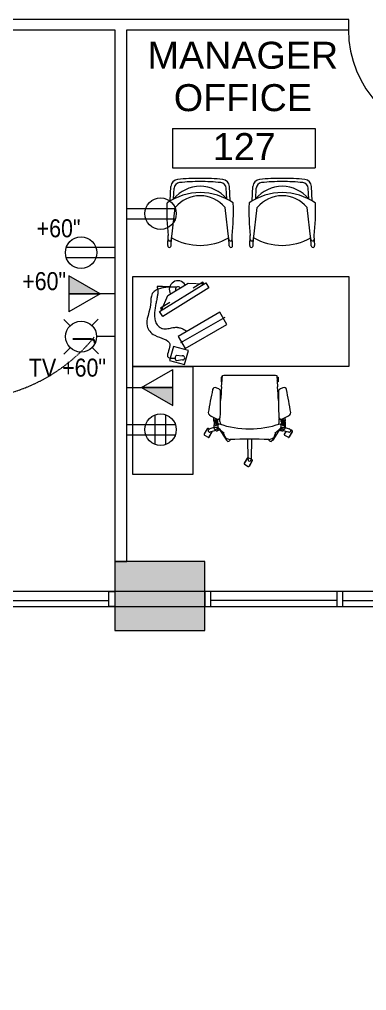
# Model space of a CAD drawing. Header units: inches. Extents: x 936 to 2811, y -567 to 495.
# Drawn here: x 1668.9 to 1784.7, y -567.4 to -243.7 of the extents above; entities that cross this region are included whole.
import ezdxf

# ---------------------------------------------------------------- set-up
doc = ezdxf.new("R2010")
doc.units = ezdxf.units.IN
doc.header["$MEASUREMENT"] = 0
doc.linetypes.add('Hidden 1_8_', pattern=[0.1875, 0.125, -0.0625])
for name, color, linetype, lineweight in [('1900 Gallows 2nd Floor_For Revit_dwg', 8, 'Continuous', 9), ('A-ANNO-NOTE', 131, 'Continuous', 20), ('A-AREA-IDEN', 2, 'Continuous', 20), ('A-DETL-GENF', 92, 'Continuous', 9), ('A-DETL-HDLN', 90, 'Hidden 1_8_', 9), ('A-DETL-MEDM', 33, 'Continuous', 9), ('A-DOOR', 31, 'Continuous', 13), ('A-Glaz-Exst', 7, 'Continuous', 9), ('A-WALL', 113, 'Continuous', 50), ('A-Wall-Exst', 7, 'Continuous', 9), ('E-COMM-IDEN', 2, 'Continuous', 9), ('E-ELEC-FIXT-IDEN', 2, 'Continuous', 9), ('I-FURN', 30, 'Continuous', 9), ('I-WALL', 2, 'Continuous', 13)]:
    doc.layers.add(name, color=color, linetype=linetype, lineweight=lineweight)
doc.styles.add('Arial', font='arial.ttf', dxfattribs={"height": 9})
doc.styles.add('Arial_2', font='arial.ttf', dxfattribs={"width": 0.85, "height": 6})
doc.styles.add('Tahoma', font='tahoma.ttf', dxfattribs={"height": 6})

# ---------------------------------------------------------------- blocks, each defined once
blk = doc.blocks.new('Office Desk Groups - Office Desk 1-1538151-New Construction - Tel_Data_Elec Plan')
at = {"layer": 'I-FURN'}
for p, q in [((-23.56, 55.25), (-23.31, 60.03)), ((-22.4, 55.89), (-22.21, 59.45)), ((-4.68, 55.89), (-4.87, 59.45)), ((-3.52, 55.25), (-3.77, 60.03)), ((3.82, 55.25), (4.07, 60.03)), ((4.98, 55.89), (5.16, 59.45)), ((22.7, 55.89), (22.51, 59.45)), ((23.85, 55.25), (23.61, 60.03)), ((-23.13, 42.4), (-21.88, 53.04)), ((-3.95, 42.4), (-5.2, 53.04)), ((4.25, 42.4), (5.5, 53.04)), ((23.42, 42.4), (22.17, 53.04)), ((-24.36, 40.36), (-24.19, 43.67)), ((-23.24, 40.3), (-23.1, 43)), ((-3.84, 40.3), (-3.98, 43)), ((-2.72, 40.36), (-2.89, 43.67)), ((3.02, 40.36), (3.19, 43.67)), ((4.14, 40.3), (4.28, 43)), ((23.53, 40.3), (23.39, 43)), ((24.66, 40.36), (24.48, 43.67)), ((-36, 0), (-36, 30)), ((-36, 30), (36, 30)), ((36, 30), (36, 0)), ((-27.08, 18.43), (-11.65, 27.96)), ((-10.6, 26.26), (-26.03, 16.73)), ((-24.3, 23.68), (-17.59, 27.82)), ((-17.59, 27.82), (-12.31, 27.55)), ((-12.69, 28.17), (-15.87, 26.21)), ((-12.31, 27.55), (-12.69, 28.17)), ((-11.65, 27.96), (-10.6, 26.26)), ((-26.42, 18.84), (-24.3, 23.68)), ((-23.63, 21.42), (-26.8, 19.46)), ((-26.8, 19.46), (-26.42, 18.84)), ((-26.03, 16.73), (-27.08, 18.43)), ((-7, 18.11), (-20.86, 10.1)), ((-5.33, 16.35), (-20.07, 7.94)), ((-4.67, 14.07), (-7, 18.11)), ((-18.53, 6.07), (-4.67, 14.07)), ((-20.86, 10.1), (-18.53, 6.07)), ((-22.48, 6.72), (-23.75, 2.08)), ((-17.45, 5.34), (-22.48, 6.72)), ((-21.46, 3.8), (-19.5, 3.62)), ((-18.72, 0.7), (-17.45, 5.34)), ((-36, -36), (-36, 0)), ((-36, 0), (-16, 0)), ((36, 0), (-36, 0)), ((-23.75, 2.08), (-18.72, 0.7)), ((-19.46, 2.22), (-21.4, 1.92)), ((-16, 0), (-16, -36)), ((-6.4, -6.79), (-6.13, -3)), ((-6.13, -3), (-5.67, -2.87)), ((-5.67, -2.87), (11.55, -2.87)), ((11.55, -2.87), (12.01, -3)), ((12.01, -3), (12.28, -6.79)), ((-6.56, -3.46), (-6.56, -5.03)), ((-6.41, -3.46), (-6.56, -3.46)), ((-6.56, -5.03), (-6.41, -5.03)), ((-6.41, -5.03), (-6.41, -3.46)), ((12.28, -5.03), (12.28, -3.46)), ((12.28, -3.46), (12.44, -3.46)), ((12.44, -5.03), (12.28, -5.03)), ((12.44, -3.46), (12.44, -5.03)), ((-9.01, -18.07), (-8.99, -16.92)), ((-8.91, -18.55), (-8.94, -20.36)), ((-8.87, -19.4), (-8.53, -19.4)), ((-8.86, -20.33), (-8.87, -19.4)), ((-8.57, -18.91), (-8.56, -17.65)), ((-8.53, -19.67), (-8.53, -17.7)), ((-8.07, -17.73), (-8.07, -19.67)), ((-8.07, -19.39), (-7.53, -19.39)), ((-8.04, -18.93), (-8.06, -17.7)), ((-7.74, -18.63), (-7.75, -19.39)), ((-7.63, -18.4), (-7.61, -18.07)), ((-7.61, -18.07), (-7.62, -17.56)), ((-6.98, -18.3), (-6.99, -17.3)), ((12.86, -18.3), (12.87, -17.3)), ((13.95, -19.39), (13.41, -19.39)), ((13.49, -18.07), (13.5, -17.56)), ((13.5, -18.4), (13.49, -18.07)), ((13.61, -18.63), (13.62, -19.39)), ((13.91, -18.93), (13.93, -17.7)), ((13.95, -17.73), (13.95, -19.67)), ((14.4, -19.67), (14.4, -17.7)), ((14.74, -19.4), (14.4, -19.4)), ((14.44, -18.91), (14.44, -17.65)), ((14.73, -20.33), (14.74, -19.4)), ((14.78, -18.55), (14.81, -20.36)), ((14.88, -18.07), (14.87, -16.92)), ((-11.16, -20.71), (-12.22, -22.54)), ((-11.24, -20.77), (-12.2, -22.44)), ((-12.2, -22.44), (-12.17, -22.46)), ((-11.2, -20.79), (-11.24, -20.77)), ((-10.51, -20.85), (-10.88, -20.63)), ((-10.58, -23.49), (-9.52, -21.65)), ((-10.5, -23.43), (-9.53, -21.75)), ((-8.94, -20.28), (-10.29, -20.75)), ((-8.31, -21.25), (-9.97, -21.75)), ((-9.53, -21.75), (-9.57, -21.73)), ((-7.56, -20.33), (-8.86, -20.33)), ((-8.16, -21.4), (-8.77, -20.78)), ((-8.07, -19.67), (-8.53, -19.67)), ((-6.97, -21.15), (-7.88, -21.44)), ((-7.34, -20.57), (-7.32, -20.61)), ((-7.32, -20.61), (-4.77, -24.49)), ((13.2, -20.61), (10.65, -24.49)), ((12.84, -21.15), (13.75, -21.44)), ((13.22, -20.57), (13.2, -20.61)), ((13.44, -20.33), (14.73, -20.33)), ((13.95, -19.67), (14.4, -19.67)), ((14.03, -21.4), (14.64, -20.78)), ((14.19, -21.25), (15.84, -21.75)), ((15.11, -21.53), (14.53, -22.54)), ((15.08, -21.51), (14.54, -22.44)), ((14.54, -22.44), (14.58, -22.46)), ((14.81, -20.28), (16.17, -20.75)), ((16.16, -23.49), (17.22, -21.65)), ((16.25, -23.43), (17.21, -21.75)), ((17.15, -21.38), (16.69, -21.11)), ((17.21, -21.75), (17.18, -21.73)), ((-12.14, -22.82), (-10.85, -23.56)), ((-10.53, -23.41), (-10.5, -23.43)), ((-4.77, -24.49), (-4.26, -24.91)), ((2.28, -24.2), (2.42, -30.74)), ((3.6, -24.2), (3.46, -30.74)), ((10.65, -24.49), (10.13, -24.91)), ((14.6, -22.82), (15.89, -23.56)), ((16.21, -23.41), (16.25, -23.43)), ((2.22, -30.42), (1.16, -32.26)), ((2.13, -30.49), (1.17, -32.16)), ((1.17, -32.16), (1.2, -32.18)), ((2.17, -30.51), (2.13, -30.49)), ((3.45, -30.9), (2.49, -30.35)), ((2.79, -33.2), (3.85, -31.37)), ((2.87, -33.14), (3.84, -31.47)), ((3.78, -31.09), (3.45, -30.9)), ((3.84, -31.47), (3.8, -31.45)), ((1.23, -32.53), (2.52, -33.28)), ((2.84, -33.12), (2.87, -33.14)), ((-16, -36), (-36, -36))]:
    blk.add_line(p, q, dxfattribs=at)
for centre, radius, start, end in [((-20.81, 59.91), 2.5, 95.7855, 177.0222), ((-13.44, -12.82), 75.59, 90.0715, 95.7855), ((-13.44, -7.53), 69.22, 90.0781, 95.7809), ((-13.63, -12.82), 75.59, 84.2145, 89.9285), ((-13.63, -7.53), 69.22, 84.2191, 89.9219), ((-6.27, 59.91), 2.5, 2.9778, 84.2145), ((6.56, 59.91), 2.5, 95.7855, 177.0222), ((13.93, -12.82), 75.59, 90.0715, 95.7855), ((13.93, -7.53), 69.22, 90.0781, 95.7809), ((13.74, -12.82), 75.59, 84.2145, 89.9285), ((13.74, -7.53), 69.22, 84.2191, 89.9219), ((21.11, 59.91), 2.5, 2.9778, 84.2145), ((-13.4, 48.43), 11.69, 90.6619, 140.3256), ((-20.22, 59.35), 2, 95.7809, 177.0222), ((-13.67, 48.43), 11.69, 39.6744, 89.3381), ((-6.86, 59.35), 2, 2.9778, 84.2191), ((13.97, 48.43), 11.69, 90.6619, 140.3256), ((7.16, 59.35), 2, 95.7809, 177.0222), ((13.7, 48.43), 11.69, 39.6744, 89.3381), ((20.51, 59.35), 2, 2.9778, 84.2191), ((-13.34, 38.03), 20.02, 90.5794, 124.033), ((-13.53, 46.09), 10.88, 90.062, 139.8613), ((-13.74, 38.03), 20.02, 55.967, 89.4206), ((-13.55, 46.09), 10.88, 40.1387, 89.938), ((14.04, 38.03), 20.02, 90.5794, 124.033), ((13.85, 46.09), 10.88, 90.062, 139.8613), ((13.63, 38.03), 20.02, 55.967, 89.4206), ((13.82, 46.09), 10.88, 40.1387, 89.938), ((47.43, 51.82), 72.08, 177.8327, 186.4897), ((-24.47, 54.52), 0.125, 124.033, 169.3136), ((-21.75, 53.03), 0.125, 139.8613, 173.5991), ((-5.33, 53.03), 0.125, 6.4009, 40.1387), ((-74.51, 51.82), 72.08, 353.5103, 2.1673), ((-2.6, 54.52), 0.125, 10.6864, 55.967), ((74.81, 51.82), 72.08, 177.8327, 186.4897), ((2.9, 54.52), 0.125, 124.033, 169.3136), ((5.62, 53.03), 0.125, 139.8613, 173.5991), ((22.05, 53.03), 0.125, 6.4009, 40.1387), ((-47.14, 51.82), 72.08, 353.5103, 2.1673), ((24.77, 54.52), 0.125, 10.6864, 55.967), ((-23.69, 42.45), 0.572, 198.7236, 4.1159), ((-13.54, 59.54), 19.11, 240.1223, 299.8777), ((-3.39, 42.44), 0.567, 175.1159, 345.0567), ((3.68, 42.45), 0.572, 198.7236, 4.1159), ((13.84, 59.54), 19.11, 240.1223, 299.8777), ((23.98, 42.44), 0.567, 175.1159, 345.0567), ((-23.8, 40.33), 0.562, 177.0222, 357.0222), ((-3.28, 40.33), 0.562, 182.9778, 2.9778), ((3.58, 40.33), 0.562, 177.0222, 357.0222), ((24.09, 40.33), 0.563, 182.9778, 2.9778), ((-20.94, 25.75), 2.88, 31.6963, 211.6963), ((-20.94, 25.75), 0.885, 31.6963, 211.6963), ((-20.73, 2.88), 1.17, 128.486, 235.1753), ((-19.4, 2.93), 0.703, 265.6338, 98.0275), ((-5.85, -3.28), 0.589, 197.5488, 234.8938), ((-5.85, -5.21), 0.589, 134.4881, 162.4512), ((11.72, -3.28), 0.589, 305.1062, 342.4512), ((11.72, -5.21), 0.589, 17.5488, 45.5119), ((163.02, -43.86), 176.17, 168.1379, 170.6784), ((-8.54, -7.83), 0.859, 67.1573, 167.8576), ((-12.14, -16.39), 10.15, 60.0767, 67.2087), ((-7.38, -8.13), 0.615, 1.1809, 60.0767), ((-162.31, -11.32), 155.58, 357.9527, 1.1809), ((258.68, -28.75), 265.99, 175.2633, 176.2298), ((-252.8, -28.75), 265.99, 3.7702, 4.7367), ((168.19, -11.32), 155.58, 178.8191, 182.0473), ((13.26, -8.13), 0.615, 119.9233, 178.8191), ((18.01, -16.39), 10.15, 112.7913, 119.9233), ((14.42, -7.83), 0.859, 11.5789, 112.8427), ((-157.15, -43.86), 176.17, 9.3216, 11.8593), ((-10.08, -15.44), 0.749, 170.9769, 238.4268), ((4.23, 7.95), 28.17, 238.5433, 244.6019), ((1.64, 7.95), 28.17, 295.3981, 301.4503), ((15.95, -15.44), 0.749, 301.3338, 9.0231), ((-8.12, -18.14), 0.887, 175.1633, 239.8143), ((-8.27, -17.21), 0.533, 236.2491, 293.0328), ((-8.27, -17.27), 0.5, 238.5326, 292.9427), ((-8.55, -18.11), 0.971, 302.0505, 342.3775), ((-7.54, -16.85), 0.711, 244.5158, 357.9527), ((-6.62, -19.89), 1.04, 126.1361, 211.8602), ((2.94, 10.67), 31.42, 251.1164, 288.8836), ((-5.15, -18.21), 1.84, 182.7113, 213.401), ((11.03, -18.21), 1.84, 326.599, 357.2887), ((13.42, -16.85), 0.711, 182.0473, 295.4842), ((12.49, -19.89), 1.04, 328.1398, 53.8639), ((14.43, -18.11), 0.971, 197.6225, 237.9495), ((14.14, -17.21), 0.533, 246.9672, 303.7509), ((14.14, -17.27), 0.5, 247.0573, 301.4674), ((14, -18.14), 0.887, 300.1857, 4.8367), ((-12.04, -22.64), 0.2, 150, 240.168), ((-10.98, -20.81), 0.2, 60.112, 150), ((-10.43, -21.35), 0.445, 153.9362, 242.1792), ((-10.31, -21.41), 0.583, 123.6493, 153.9089), ((-10.37, -21.23), 0.583, 242.1792, 272.5752), ((-9.79, -22.2), 1.53, 109.2073, 123.5876), ((-10.41, -20.28), 1.53, 272.498, 286.7927), ((-9.69, -21.55), 0.2, 330.1295, 344.8673), ((-8.34, -20.37), 0.593, 179.0883, 275.9781), ((-8.42, -20.31), 0.657, 282.0358, 358.6793), ((-7.98, -21.13), 0.323, 235.5284, 330.3379), ((-8.44, -20.75), 0.922, 323.5318, 350.3393), ((-8.76, -20.66), 1.25, 349.0811, 13.6231), ((-10.83, -25.13), 5.75, 42.5052, 54.6291), ((-2.8, -17.21), 5.54, 226.82, 238.9813), ((-20.88, -22.9), 15.26, 1.4313, 3.5527), ((-3.38, -22.1), 2.29, 190.6082, 225.4023), ((9.26, -22.1), 2.29, 314.5977, 349.3918), ((26.76, -22.9), 15.26, 176.4473, 178.5687), ((8.67, -17.21), 5.54, 301.0187, 313.18), ((16.71, -25.13), 5.75, 125.3709, 137.4948), ((14.63, -20.66), 1.25, 166.3769, 190.9189), ((14.31, -20.75), 0.922, 189.6607, 216.4682), ((13.85, -21.13), 0.323, 209.6621, 304.4716), ((14.29, -20.31), 0.657, 181.3207, 257.9642), ((14.22, -20.37), 0.593, 264.0219, 0.9117), ((14.7, -22.64), 0.2, 150, 240.1121), ((16.29, -20.28), 1.53, 253.2073, 267.502), ((15.66, -22.2), 1.53, 56.4886, 70.7927), ((16.25, -21.23), 0.583, 267.4248, 297.8208), ((16.19, -21.41), 0.583, 26.0911, 56.5503), ((16.31, -21.35), 0.445, 297.8208, 26.0638), ((17.05, -21.55), 0.2, 329.7906, 60), ((-10.75, -23.39), 0.2, 240, 330), ((-3.26, -21.43), 2.87, 232.9914, 264.295), ((-4.41, -23.8), 1.12, 277.9248, 334.3781), ((2.94, -269.32), 245.12, 88.4848, 91.5152), ((10.28, -23.8), 1.12, 205.6219, 262.0752), ((9.13, -21.43), 2.87, 275.705, 307.0086), ((15.99, -23.39), 0.2, 240, 330), ((1.33, -32.36), 0.2, 150, 240), ((2.39, -30.52), 0.2, 84.765, 150.1534), ((2.39, -30.52), 0.2, 60.1393, 84.765), ((3.94, -30.71), 1.53, 181.2073, 195.5495), ((3.03, -30.97), 0.583, 195.5495, 225.746), ((2.94, -31.06), 0.445, 225.7229, 314.2771), ((2.84, -30.97), 0.583, 314.254, 344.4505), ((1.93, -30.71), 1.53, 344.4505, 358.7927), ((3.68, -31.27), 0.2, 330, 60.1357), ((2.62, -33.1), 0.2, 239.8643, 330)]:
    blk.add_arc(centre, radius, start, end, dxfattribs=at)
for points, knots in [([(-21.43, 26.49), (-30.11, 26.7), (-29.36, 19.53), (-32.64, 14.29), (-28.66, 9.55), (-21.77, 8.98), (-25.67, 2.68), (-23.02, 2.75), (-21.9, 2.85)], [0, 0, 0, 0, 4.203758, 11.310205, 15.301003, 21.109862, 25.639067, 29.008441, 29.008441, 29.008441, 29.008441]), ([(-21.43, 26.49), (-21.7, 26.49), (-22.24, 26.5), (-23.05, 26.52), (-23.85, 26.55), (-24.52, 26.57), (-25.06, 26.6), (-25.47, 26.62), (-25.87, 26.65), (-26.2, 26.67), (-26.47, 26.68), (-26.67, 26.7), (-26.88, 26.71), (-27.08, 26.73), (-27.25, 26.74), (-27.38, 26.74), (-27.48, 26.74), (-27.58, 26.74), (-27.67, 26.74), (-27.74, 26.74), (-27.79, 26.74), (-27.83, 26.73), (-27.86, 26.71), (-27.87, 26.7), (-27.89, 26.69), (-27.91, 26.66), (-27.92, 26.63), (-27.93, 26.61), (-27.93, 26.6), (-27.93, 26.57), (-27.92, 26.54), (-27.91, 26.5), (-27.88, 26.44), (-27.86, 26.37), (-27.83, 26.29), (-27.8, 26.21), (-27.77, 26.13), (-27.75, 26.05), (-27.72, 25.97), (-27.7, 25.86), (-27.66, 25.66), (-27.63, 25.38), (-27.63, 25.03), (-27.65, 24.69), (-27.68, 24.35), (-27.74, 23.9), (-27.84, 23.33), (-27.96, 22.66), (-28.09, 21.99), (-28.23, 21.28), (-28.38, 20.54), (-28.52, 19.76), (-28.64, 18.98), (-28.73, 18.19), (-28.78, 17.4), (-28.75, 16.34), (-28.56, 15.26), (-28.12, 14.24), (-27.6, 13.53), (-27.02, 13.07), (-26.5, 12.81), (-25.94, 12.64), (-25.21, 12.58), (-24.04, 12.7), (-22.99, 12.95), (-22, 13.09), (-21.48, 13.12), (-21.07, 13.1), (-20.66, 13.04), (-20.16, 12.92), (-19.58, 12.7), (-18.84, 12.33), (-18.31, 12.01), (-17.96, 11.78)], [0, 0, 0, 0, 0.067284, 0.134569, 0.201853, 0.269138, 0.30278, 0.336422, 0.370065, 0.403707, 0.420528, 0.437349, 0.45417, 0.470991, 0.487812, 0.496223, 0.504633, 0.513044, 0.521455, 0.52566, 0.529865, 0.53407, 0.536173, 0.537224, 0.538276, 0.541842, 0.545408, 0.546299, 0.547191, 0.548974, 0.55254, 0.556106, 0.559673, 0.566805, 0.573937, 0.581069, 0.588202, 0.595334, 0.602466, 0.609598, 0.623863, 0.652392, 0.680921, 0.70945, 0.737979, 0.766508, 0.823567, 0.880625, 0.937683, 0.994741, 1.060748, 1.126755, 1.192761, 1.258768, 1.324774, 1.390781, 1.522794, 1.595685, 1.668576, 1.741467, 1.777913, 1.814358, 1.887249, 1.96014, 2.105922, 2.157559, 2.209196, 2.235015, 2.260833, 2.312471, 2.364108, 2.415745, 2.519019, 2.519019, 2.519019, 2.519019])]:
    blk.add_open_spline(points, degree=3, knots=knots, dxfattribs=at)
blk = doc.blocks.new('Single-Flush - 36_ x 96_-1631294-New Construction - Tel_Data_Elec Plan')
at = {"layer": 'A-DOOR', "color": 250, "lineweight": 20}
for p, q in [((16.25, -1.75), (16.25, -37.77)), ((18, -1.75), (16.25, -1.75)), ((18, -1.75), (18, -37.77)), ((18, -37.77), (16.25, -37.77))]:
    blk.add_line(p, q, dxfattribs=at)
at = {"layer": 'A-DOOR', "lineweight": 9}
blk.add_arc((18, -1.75), 36.07, 180, 267.2188, dxfattribs=at)
blk = doc.blocks.new('1900 Gallows 2nd Floor_For Revit_dwg-1510351-New Construction - Tel_Data_Elec Plan')
at = {"layer": 'A-Glaz-Exst'}
for p, q in [((1553, 838.69), (1595, 838.69)), ((1671, 838.69), (1629, 838.69)), ((1673, 838.69), (1715, 838.69))]:
    blk.add_line(p, q, dxfattribs=at)
at = {"layer": 'A-Glaz-Exst', "flags": 128}
for points in [[(1595, 841.69), (1597, 841.69), (1597, 836.69), (1595, 836.69)], [(1629, 841.69), (1627, 841.69), (1627, 836.69), (1629, 836.69)], [(1673, 841.69), (1671, 841.69), (1671, 836.69), (1673, 836.69)]]:
    blk.add_lwpolyline(points, close=True, dxfattribs=at)
at = {"layer": 'A-Wall-Exst'}
blk.add_line((1627, 851.69), (1601, 851.69), dxfattribs=at)
at = {"layer": 'A-Wall-Exst', "flags": 128}
blk.add_lwpolyline([(1597, 851.69), (1597, 828.69), (1627, 828.69), (1627, 851.69)], dxfattribs=at)
blk.add_lwpolyline([(2677, 841.69), (1387, 841.69), (1387, 836.69), (2677, 836.69)], close=True, dxfattribs=at)
blk = doc.blocks.new('FORM Room Tag - Name _ Number-61107-New Construction - Tel_Data_Elec Plan')
at = {"layer": 'A-AREA-IDEN'}
for p, q in [((-0.2444, -0.0231), (-0.2444, -0.1589)), ((-0.2444, -0.0231), (0.2515, -0.0231)), ((0.2515, -0.0231), (0.2515, -0.1589)), ((-0.2444, -0.1589), (0.2515, -0.1589))]:
    blk.add_line(p, q, dxfattribs=at)

msp = doc.modelspace()

# ---------------------------------------------------------------- hatches: boundary and pattern name
at = {"layer": 'A-ANNO-NOTE', "lineweight": 9}
for points in [[(1695.84, -335.19), (1685.38, -329.19), (1685.38, -335.19)], [(1720.13, -372.44), (1720.13, -366.44), (1709.67, -366.44)]]:
    msp.add_hatch(color=256, dxfattribs=at).paths.add_polyline_path(points, flags=0)
at = {"layer": 'A-DETL-GENF'}
h = msp.add_hatch(color=55, dxfattribs=at)
h.paths.add_polyline_path([(1490.76, -567.44), (1490.76, -537.44), (1460.76, -537.44), (1460.76, -567.44), (1482.26, -567.44)], flags=0)
h.paths.add_polyline_path([(1370.76, -567.44), (1370.76, -537.44), (1340.76, -537.44), (1340.76, -567.44)], flags=0)
h.paths.add_polyline_path([(980.76, -567.44), (1010.76, -567.44), (1010.76, -537.44), (980.76, -537.44)], flags=0)
h.paths.add_polyline_path([(1100.76, -567.44), (1130.76, -567.44), (1130.76, -537.44), (1100.76, -537.44), (1100.76, -554.75)], flags=0)
h.paths.add_polyline_path([(1370.76, -447.44), (1370.76, -417.44), (1340.76, -417.44), (1340.76, -447.44)], flags=0)
h.paths.add_polyline_path([(2570.76, -447.44), (2570.76, -398.44), (2540.76, -398.44), (2540.76, -447.44)], flags=0)
h.paths.add_polyline_path([(1002.26, -447.44), (1010.76, -447.44), (1010.76, -417.44), (980.76, -417.44), (980.76, -447.44), (995.76, -447.44)], flags=0)
h.paths.add_polyline_path([(1130.76, -447.44), (1130.76, -417.44), (1100.76, -417.44), (1100.76, -447.44)], flags=0)
h.paths.add_polyline_path([(2450.76, -447.44), (2450.76, -424.44), (2420.76, -424.44), (2420.76, -447.44), (2424.76, -447.44)], flags=0)
h.paths.add_polyline_path([(2690.76, -447.44), (2690.76, -424.44), (2660.76, -424.44), (2660.76, -447.44), (2664.76, -447.44)], flags=0)
h.paths.add_polyline_path([(2810.76, -447.44), (2810.76, -417.44), (2780.76, -417.44), (2780.76, -447.44)], flags=0)
h.paths.add_polyline_path([(1730.76, -447.44), (1730.76, -424.44), (1700.76, -424.44), (1700.76, -447.44), (1704.76, -447.44)], flags=0)
h.paths.add_polyline_path([(1850.76, -447.44), (1850.76, -398.44), (1820.76, -398.44), (1820.76, -447.44)], flags=0)
h.paths.add_polyline_path([(1944.76, -447.44), (1970.76, -447.44), (1970.76, -424.44), (1940.76, -424.44), (1940.76, -447.44)], flags=0)
h.paths.add_polyline_path([(2090.76, -447.44), (2090.76, -398.44), (2060.76, -398.44), (2060.76, -447.44)], flags=0)
h.paths.add_polyline_path([(2210.76, -447.44), (2210.76, -424.44), (2180.76, -424.44), (2180.76, -447.44), (2184.76, -447.44)], flags=0)
h.paths.add_polyline_path([(2330.76, -447.44), (2330.76, -398.44), (2300.76, -398.44), (2300.76, -447.44)], flags=0)
h.paths.add_polyline_path([(1460.76, -447.44), (1490.76, -447.44), (1490.76, -417.44), (1460.76, -417.44)], flags=0)
h.paths.add_polyline_path([(1610.76, -447.44), (1610.76, -398.44), (1580.76, -398.44), (1580.76, -447.44)], flags=0)
h.paths.add_polyline_path([(2787.76, -327.44), (2810.76, -327.44), (2810.76, -297.44), (2787.76, -297.44)], flags=0)
h.paths.add_polyline_path([(1369.26, -207.44), (1370.76, -207.44), (1370.76, -177.44), (1340.76, -177.44), (1340.76, -207.44), (1366.26, -207.44)], flags=0)
h.paths.add_polyline_path([(2787.85, -207.44), (2810.76, -207.44), (2810.76, -177.44), (2761.76, -177.44), (2761.76, -207.44)], flags=0)
h.paths.add_polyline_path([(1130.76, -207.44), (1130.76, -177.44), (1100.76, -177.44), (1100.76, -207.44)], flags=0)
h.paths.add_polyline_path([(2544.76, -185.44), (2547.76, -185.44), (2547.76, -155.82), (2519.76, -155.82), (2519.76, -185.44), (2540.76, -185.44)], flags=0)
h.paths.add_polyline_path([(2300.76, -184.44), (2341.76, -184.44), (2341.76, -160.44), (2299.76, -160.44), (2299.76, -184.44)], flags=0)
h.paths.add_polyline_path([(2059.76, -184.44), (2087.76, -184.44), (2087.76, -160.44), (2059.76, -160.44), (2059.76, -180.69)], flags=0)
h.paths.add_polyline_path([(1824.76, -184.44), (1847.76, -184.44), (1847.76, -160.44), (1820.26, -160.44), (1820.26, -184.44), (1824.26, -184.44)], flags=0)
h.paths.add_polyline_path([(1604.51, -184.44), (1607.76, -184.44), (1607.76, -158.19), (1580.26, -158.19), (1580.26, -184.44)], flags=0)
h.paths.add_polyline_path([(1490.76, -87.44), (1490.76, -57.44), (1460.76, -57.44), (1460.76, -87.44), (1482.26, -87.44)], flags=0)
h.paths.add_polyline_path([(989.26, -87.44), (1010.76, -87.44), (1010.76, -57.44), (980.76, -57.44), (980.76, -87.44), (988.51, -87.44)], flags=0)
h.paths.add_polyline_path([(2810.76, -87.44), (2810.76, -57.44), (2787.76, -57.44), (2787.76, -87.44), (2787.85, -87.44)], flags=0)
h.paths.add_polyline_path([(2761.76, 32.56), (2810.76, 32.56), (2810.76, 62.56), (2761.76, 62.56)], flags=0)
h.paths.add_polyline_path([(2307.26, 112.18), (2327.76, 112.18), (2327.76, 136.18), (2303.76, 136.18), (2303.76, 112.18)], flags=0)
h.paths.add_polyline_path([(2547.76, 112.18), (2547.76, 136.18), (2523.76, 136.18), (2523.76, 112.18)], flags=0)
h.paths.add_polyline_path([(2810.76, 152.56), (2810.76, 182.56), (2787.76, 182.56), (2787.76, 152.56)], flags=0)
h.paths.add_polyline_path([(2787.76, 272.56), (2810.76, 272.56), (2810.76, 302.56), (2787.76, 302.56)], flags=0)
h.paths.add_polyline_path([(2547.76, 318.93), (2547.76, 342.93), (2523.76, 342.93), (2523.76, 318.93), (2527.76, 318.93)], flags=0)
h.paths.add_polyline_path([(2321.01, 318.93), (2327.76, 318.93), (2327.76, 342.93), (2303.76, 342.93), (2303.76, 318.93), (2320.51, 318.93)], flags=0)
h.paths.add_polyline_path([(2800.51, 392.56), (2810.76, 392.56), (2810.76, 422.56), (2761.76, 422.56), (2761.76, 392.56), (2797.76, 392.56)], flags=0)

# ---------------------------------------------------------------- linework, layer by layer
at = {"layer": 'A-ANNO-NOTE'}
for p, q in [((1704.76, -306.7), (1720.95, -306.7)), ((1704.76, -310.18), (1720.95, -310.18)), ((1700.76, -319.7), (1684.56, -319.7)), ((1700.76, -323.18), (1684.56, -323.18)), ((1685.38, -329.19), (1685.38, -335.19)), ((1695.84, -335.19), (1685.38, -329.19)), ((1685.38, -329.19), (1685.38, -341.19)), ((1695.84, -335.19), (1685.38, -329.19)), ((1685.38, -335.19), (1695.84, -335.19)), ((1700.76, -335.19), (1685.38, -335.19)), ((1695.84, -335.19), (1685.38, -341.19)), ((1685.83, -345.83), (1683.71, -343.7)), ((1693.12, -345.76), (1695.25, -343.64)), ((1700.76, -349.44), (1694.67, -349.44)), ((1685.9, -353.12), (1683.77, -355.25)), ((1693.19, -353.06), (1695.31, -355.18)), ((1709.67, -366.44), (1720.13, -360.44)), ((1720.13, -372.44), (1720.13, -360.44)), ((1704.76, -366.44), (1720.13, -366.44)), ((1720.13, -366.44), (1709.67, -366.44)), ((1709.67, -366.44), (1720.13, -372.44)), ((1709.67, -366.44), (1720.13, -372.44)), ((1720.13, -372.44), (1720.13, -366.44)), ((1714.26, -385.39), (1714.26, -375.49)), ((1717.74, -385.39), (1717.74, -375.49)), ((1704.76, -378.7), (1720.95, -378.7)), ((1704.76, -382.18), (1720.95, -382.18))]:
    msp.add_line(p, q, dxfattribs=at)
for centre, radius in [((1716, -308.44), 5.25), ((1689.51, -321.44), 5.25), ((1689.51, -349.44), 5.16), ((1716, -380.44), 5.25)]:
    msp.add_circle(centre, radius, dxfattribs=at)
at = {"layer": 'A-DETL-HDLN'}
msp.add_arc((1650.1, -314.02), 56.43, 197.1803, 320.8197, dxfattribs=at)
at = {"layer": 'A-DETL-MEDM', "lineweight": 20}
for p, q in [((1700.76, -424.44), (1700.76, -447.44)), ((1730.76, -424.44), (1700.76, -424.44)), ((1730.76, -447.44), (1730.76, -424.44)), ((1700.76, -447.44), (1730.76, -447.44))]:
    msp.add_line(p, q, dxfattribs=at)
at = {"layer": 'A-WALL', "color": 250, "lineweight": 20}
for p, q in [((1704.76, -243.69), (1700.76, -243.69)), ((1700.76, -247.19), (1700.76, -424.44)), ((1704.76, -424.44), (1704.76, -247.19)), ((1700.76, -424.44), (1704.76, -424.44))]:
    msp.add_line(p, q, dxfattribs=at)
at = {"layer": 'I-WALL', "color": 250, "lineweight": 20}
for p, q in [((1700.76, -243.69), (1543.01, -243.69)), ((1778.76, -243.69), (1704.76, -243.69)), ((1778.76, -247.19), (1778.76, -243.69)), ((1543.01, -247.19), (1700.76, -247.19)), ((1704.76, -247.19), (1778.76, -247.19))]:
    msp.add_line(p, q, dxfattribs=at)

# ---------------------------------------------------------------- block references
at = {"layer": '1900 Gallows 2nd Floor_For Revit_dwg', "color": 7}
msp.add_blockref('1900 Gallows 2nd Floor_For Revit_dwg-1510351-New Construction - Tel_Data_Elec Plan', (103.76, -1276.13), dxfattribs=at)
at = {"layer": 'A-AREA-IDEN', "xscale": 95.99999999999994, "yscale": 95.99999999999994, "zscale": 95.99999999999994}
msp.add_blockref('FORM Room Tag - Name _ Number-61107-New Construction - Tel_Data_Elec Plan', (1743.46, -277.87), dxfattribs=at)
at = {"layer": 'A-DOOR'}
msp.add_blockref('Single-Flush - 36_ x 96_-1631294-New Construction - Tel_Data_Elec Plan', (1796.76, -245.44), dxfattribs=at)
at = {"layer": 'I-FURN'}
msp.add_blockref('Office Desk Groups - Office Desk 1-1538151-New Construction - Tel_Data_Elec Plan', (1742.76, -359.44), dxfattribs=at)

# ---------------------------------------------------------------- texts
at = {"layer": 'A-ANNO-NOTE', "lineweight": 9, "insert": (1686.74, -351.3), "char_height": 6, "width": 3.939, "attachment_point": 1, "rotation": 90, "style": 'Tahoma'}
msp.add_mtext('J', dxfattribs=at)
at = {"layer": 'A-AREA-IDEN', "lineweight": 9, "char_height": 9, "attachment_point": 2, "line_spacing_factor": 0.941778, "style": 'Arial'}
for s, insert, width in [('MANAGER\\POFFICE', (1743.47, -251.14), 75.8083), ('127', (1743.93, -281.59), 25.1225)]:
    msp.add_mtext(s, dxfattribs=dict(at, insert=insert, width=width))
at = {"layer": 'E-COMM-IDEN', "insert": (1677.19, -327.94), "char_height": 6, "width": 17.336, "attachment_point": 2, "line_spacing_factor": 0.941778, "style": 'Arial_2'}
msp.add_mtext('+60"', dxfattribs=at)
at = {"layer": 'E-ELEC-FIXT-IDEN', "char_height": 6, "attachment_point": 2, "line_spacing_factor": 0.941778, "style": 'Arial_2'}
for s, insert, width in [('+60"', (1682.01, -310.32), 17.336), ('TV +60"', (1684.96, -356.77), 30.4849)]:
    msp.add_mtext(s, dxfattribs=dict(at, insert=insert, width=width))

doc.saveas('drawing.dxf')
